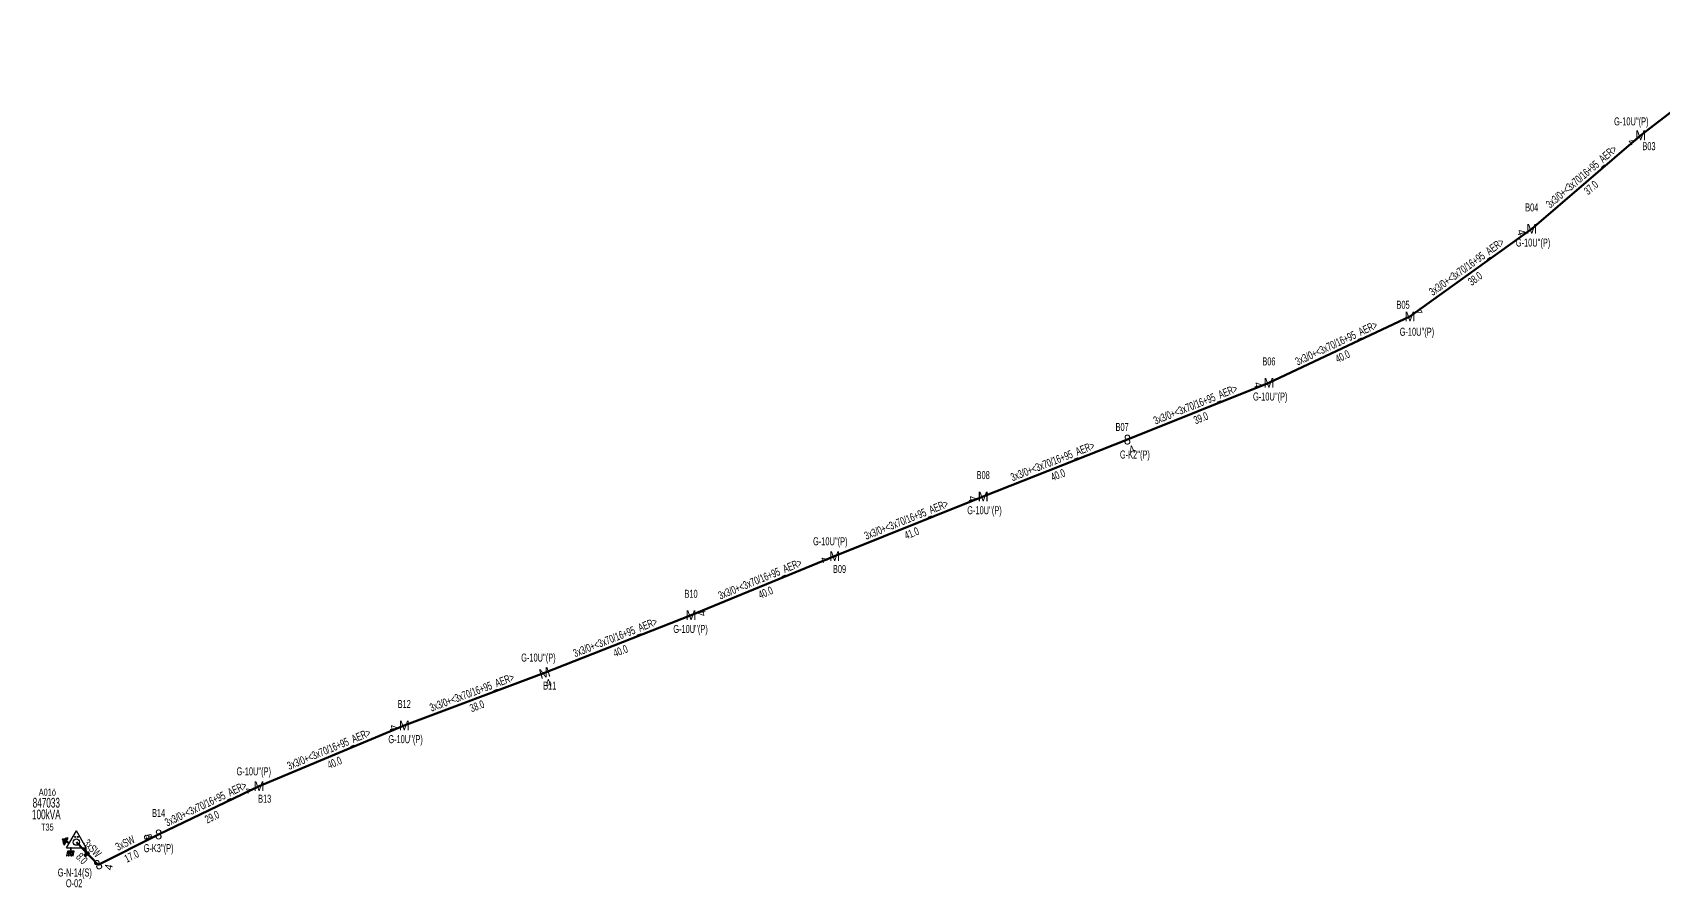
# Model space of a CAD drawing. Header units: millimetres. Extents: x 542876 to 548433, y 4216806 to 4221056.
# Drawn here: x 545640.6 to 546058.5, y 4219832.1 to 4220051 of the extents above; entities that cross this region are included whole.
import ezdxf
from ezdxf.enums import TextEntityAlignment as Align

# ---------------------------------------------------------------- set-up
doc = ezdxf.new("R2010")
doc.units = ezdxf.units.MM
for name, color, linetype, lineweight in [('DIREK_ENH_YENI', 6, 'Continuous', 25), ('DIREK_OG_YENI', 10, 'Continuous', 25), ('HAT_OG_HAVAI_YENI', 1, 'Continuous', 70), ('TRAFO_MEVCUT', 5, 'Continuous', 30), ('TRAFO_TADILAT_BYSK', 5, 'Continuous', 30)]:
    doc.layers.add(name, color=color, linetype=linetype, lineweight=lineweight)
doc.styles.add('Direk', font='B_CAD')
doc.styles.get("Standard").update_dxf_attribs({"font": 'Arial'})

# ---------------------------------------------------------------- blocks, each defined once
blk = doc.blocks.new('MEV_DIREK_OZEL')
h = blk.add_hatch(color=32)
h.paths.add_polyline_path([(-2.12, 1), (-2.34, 1.12), (-3.29, -0.52), (-3.08, -0.65), (-2.65, 0.09), (-1.88, -0.36), (-1.78, -0.19), (-2.55, 0.26)])
h.paths.add_polyline_path([(-3.44, -0.15), (-3.31, -0.22), (-2.59, 1.01), (-2.72, 1.09)])
h.paths.add_polyline_path([(-3.52, 0.32), (-3.39, 0.24), (-3.03, 0.85), (-3.16, 0.92)])
h.paths.add_polyline_path([(-3.56, 0.84), (-3.64, 0.71), (-3.51, 0.63), (-3.43, 0.76)])
h.paths.add_polyline_path([(-1.49, -2.34), (-2.24, -2.34), (-2.5, -3.47), (-2.4, -3.47), (-2.19, -2.54), (-1.89, -2.54), (-2.1, -3.47), (-2, -3.47), (-1.79, -2.54), (-1.49, -2.54), (-1.7, -3.48), (-1.6, -3.48), (-1.39, -2.54), (-1.09, -2.54), (-1.3, -3.48), (-1.2, -3.48), (-0.99, -2.54), (-0.69, -2.55), (-0.9, -3.48), (-0.8, -3.48), (-0.54, -2.35), (-1.29, -2.34), (-1.29, -1.44), (-1.49, -1.44)])
at = {"layer": 'TRAFO_MEVCUT'}
for points in [[(2.4, -1.57), (2.17, -1.92), (2.12, -1.44), (1.99, -1.44), (2.06, -2.32), (2.29, -1.96), (2.35, -2.67), (2.14, -2.67), (2.44, -2.87), (2.45, -2.86), (2.69, -2.49), (2.49, -2.63)], [(2.4, -1.57), (2.17, -1.92), (2.12, -1.44), (1.99, -1.44), (2.06, -2.32), (2.29, -1.96), (2.35, -2.67), (2.14, -2.67), (2.44, -2.87), (2.02, -3.19), (2.24, -3.79), (2.3, -3.74), (2.13, -3.26), (2.3, -3.13), (2.48, -3.6), (2.54, -3.56), (2.36, -3.08), (2.54, -2.94), (2.72, -3.42), (2.78, -3.38), (2.6, -2.9), (2.78, -2.76), (2.95, -3.24), (3.01, -3.2), (2.84, -2.72), (3.01, -2.58), (3.19, -3.06), (3.25, -3.01), (3.03, -2.42), (2.45, -2.86), (2.69, -2.49), (2.49, -2.63)], [(3.01, -2.58), (3.19, -3.06), (3.25, -3.01), (3.03, -2.42), (2.45, -2.86), (2.69, -2.49), (2.49, -2.63), (2.4, -1.57), (2.17, -1.92), (2.12, -1.44), (1.99, -1.44), (2.06, -2.32), (2.29, -1.96), (2.35, -2.67), (2.14, -2.67), (2.44, -2.87), (2.02, -3.19), (2.24, -3.79), (2.3, -3.74), (2.13, -3.26), (2.3, -3.13), (2.48, -3.6), (2.54, -3.56), (2.36, -3.08), (2.54, -2.94), (2.72, -3.42), (2.78, -3.38), (2.6, -2.9), (2.78, -2.76), (2.95, -3.24), (3.01, -3.2), (2.84, -2.72)]]:
    blk.add_hatch(color=32, dxfattribs=at).paths.add_polyline_path(points)
at = {"layer": 'TRAFO_MEVCUT', "linetype": 'Continuous'}
for p, q in [((-2.5, -1.44), (0, 2.89)), ((2.5, -1.44), (0, 2.89)), ((-2.5, -1.44), (2.5, -1.44))]:
    blk.add_line(p, q, dxfattribs=at)
at = {"layer": 'TRAFO_MEVCUT', "color": 32, "flags": 128}
blk.add_lwpolyline([(1.99, -1.44), (2.12, -1.44), (2.17, -1.92), (2.4, -1.57), (2.49, -2.63), (2.69, -2.49), (2.45, -2.86), (3.03, -2.42), (3.25, -3.01), (3.19, -3.06), (3.01, -2.58), (2.84, -2.72), (3.01, -3.2), (2.95, -3.24), (2.78, -2.76), (2.6, -2.9), (2.78, -3.38), (2.72, -3.42), (2.54, -2.94), (2.36, -3.08), (2.54, -3.56), (2.48, -3.6), (2.3, -3.13), (2.13, -3.26), (2.3, -3.74), (2.24, -3.79), (2.02, -3.19), (2.44, -2.87), (2.14, -2.67), (2.35, -2.67), (2.29, -1.96), (2.06, -2.32), (1.99, -1.44)], dxfattribs=at)
at = {"layer": 'TRAFO_MEVCUT', "linetype": 'Continuous'}
for centre, radius in [((0, 0), 0.804), ((-0.34, 1.34), 0.12), ((0.34, 1.34), 0.12)]:
    blk.add_circle(centre, radius, dxfattribs=at)
at = {"layer": 'TRAFO_TADILAT_BYSK', "color": 32, "flags": 128}
for points in [[(-3.51, 0.63), (-3.43, 0.76), (-3.56, 0.84), (-3.64, 0.71), (-3.51, 0.63)], [(-3.39, 0.24), (-3.03, 0.85), (-3.16, 0.92), (-3.52, 0.32), (-3.39, 0.24)], [(-3.31, -0.22), (-2.59, 1.01), (-2.72, 1.09), (-3.44, -0.15), (-3.31, -0.22)], [(-1.78, -0.19), (-2.55, 0.26), (-2.12, 1), (-2.34, 1.12), (-3.29, -0.52), (-3.08, -0.65), (-2.65, 0.09), (-1.88, -0.36), (-1.78, -0.19)], [(-1.29, -1.44), (-1.49, -1.44), (-1.49, -2.34), (-2.24, -2.34), (-2.5, -3.47), (-2.4, -3.47), (-2.19, -2.54), (-1.89, -2.54), (-2.1, -3.47), (-2, -3.47), (-1.79, -2.54), (-1.49, -2.54), (-1.7, -3.48), (-1.6, -3.48), (-1.39, -2.54), (-1.09, -2.54), (-1.3, -3.48), (-1.2, -3.48), (-0.99, -2.54), (-0.69, -2.55), (-0.9, -3.48), (-0.8, -3.48), (-0.54, -2.35), (-1.29, -2.34), (-1.29, -1.44)]]:
    blk.add_lwpolyline(points, dxfattribs=at)

msp = doc.modelspace()

# ---------------------------------------------------------------- linework, layer by layer
at = {"layer": 'HAT_OG_HAVAI_YENI'}
for p, q in [((546086.778133, 4220051.0175), (546052.666875, 4220024.707594)), ((546052.666875, 4220024.707594), (546024.758262, 4220000.742097)), ((546024.758262, 4220000.742097), (545993.54682, 4219978.284915)), ((545993.54682, 4219978.284915), (545957.407052, 4219961.306255)), ((545957.407052, 4219961.306255), (545921.144516, 4219946.767564)), ((545921.144516, 4219946.767564), (545884.192036, 4219932.179468)), ((545884.192036, 4219932.179468), (545846.132038, 4219916.901451)), ((545846.132038, 4219916.901451), (545809.330623, 4219901.765366)), ((545809.330623, 4219901.765366), (545771.810388, 4219886.996658)), ((545771.810388, 4219886.996658), (545735.848358, 4219873.533787)), ((545735.848358, 4219873.533787), (545698.647174, 4219857.979096)), ((545698.647174, 4219857.979096), (545672.90179, 4219845.618378)), ((545657.377, 4219837.882), (545651.824194, 4219843.656812)), ((545672.90179, 4219845.618378), (545657.377, 4219837.882))]:
    msp.add_line(p, q, dxfattribs=at)

# ---------------------------------------------------------------- block references
at = {"layer": 'TRAFO_MEVCUT'}
msp.add_blockref('MEV_DIREK_OZEL', (545651.824194, 4219843.656812), dxfattribs=at)

# ---------------------------------------------------------------- texts
at = {"layer": 'DIREK_ENH_YENI', "style": 'Direk'}
msp.add_text('8', height=2.5, rotation=31.00542, dxfattribs=at).set_placement((545657.377, 4219837.882), align=Align.MIDDLE_CENTER)
at = {"layer": 'DIREK_ENH_YENI', "width": 0.53}
for s, p in [('G-N-14(S)', (545651.427963, 4219835.878165)), ('O-02', (545651.249849, 4219833.122584))]:
    msp.add_text(s, height=2.05, dxfattribs=at).set_placement(p, align=Align.MIDDLE_CENTER)
at = {"layer": 'DIREK_ENH_YENI', "color": 32, "style": 'Direk'}
msp.add_text('4', height=2, rotation=437.163672, dxfattribs=at).set_placement((545660.107024, 4219837.259933), align=Align.MIDDLE_CENTER)
at = {"layer": 'DIREK_OG_YENI', "width": 0.53}
for s, p in [("G-10U''(P)", (546050.264714, 4220028.283264)), ('B03', (546054.795418, 4220021.92923)), ('B04', (546024.758262, 4220006.242097)), ("G-10U''(P)", (546025.095473, 4219997.242097)), ('B05', (545991.790768, 4219981.312501)), ("G-10U''(P)", (545995.339534, 4219974.394193)), ('B06', (545957.407052, 4219966.806255)), ("G-10U''(P)", (545957.744262, 4219957.806255)), ('B07', (545919.798489, 4219949.998386)), ("G-K2''(P)", (545923.072018, 4219942.950441)), ('B08', (545884.192036, 4219937.679468)), ("G-10U''(P)", (545884.529246, 4219928.679468)), ("G-10U''(P)", (545845.012449, 4219920.721578)), ('B09', (545847.379153, 4219913.631175)), ('B10', (545809.330623, 4219907.265366)), ("G-10U''(P)", (545809.203861, 4219898.265366)), ("G-10U''(P)", (545770.226669, 4219890.93238)), ('B11', (545773.116959, 4219883.74968)), ('B12', (545735.848358, 4219879.033787)), ("G-10U''(P)", (545736.185568, 4219870.033787)), ("G-10U''(P)", (545697.28815, 4219861.790214)), ('B13', (545700.070343, 4219854.781505)), ('B14', (545672.90179, 4219851.118378)), ("G-K3''(P)", (545672.90179, 4219842.118378))]:
    msp.add_text(s, height=2.05, dxfattribs=at).set_placement(p, align=Align.MIDDLE_CENTER)
at = {"layer": 'DIREK_OG_YENI', "color": 32, "style": 'Direk'}
for s, rotation, p in [('4', 307.273311, (546050.438759, 4220023.011864)), ('4', 287.867841, (546022.093315, 4219999.882994)), ('4', 480.237174, (545995.965875, 4219979.69494)), ('4', 280.923634, (545954.657786, 4219960.775654)), ('4', 384.167578, (545922.290855, 4219944.212978)), ('4', 280.93574, (545881.442882, 4219931.648286)), ('4', 289.34577, (545843.490135, 4219915.9739)), ('4', 460.141359, (545812.086876, 4219902.258382)), ('4', 381.221864, (545772.823933, 4219884.386538)), ('4', 281.345478, (545733.103073, 4219872.982959)), ('4', 292.636136, (545696.062865, 4219856.901439)), ('5', 282.823158, (545670.171622, 4219844.996938)), ('4', 283.244094, (545670.176261, 4219844.976897))]:
    msp.add_text(s, height=2, rotation=rotation, dxfattribs=at).set_placement(p, align=Align.MIDDLE_CENTER)
at = {"layer": 'DIREK_OG_YENI', "style": 'Direk'}
for s, p in [('M', (546052.666875, 4220024.707594)), ('M', (546024.758262, 4220000.742097)), ('M', (545993.54682, 4219978.284915)), ('M', (545957.407052, 4219961.306255)), ('8', (545921.144516, 4219946.767564)), ('M', (545884.192036, 4219932.179468)), ('M', (545846.132038, 4219916.901451)), ('M', (545809.330623, 4219901.765366)), ('M', (545735.848358, 4219873.533787)), ('M', (545698.647174, 4219857.979096)), ('8', (545672.90179, 4219845.618378))]:
    msp.add_text(s, height=2.5, dxfattribs=at).set_placement(p, align=Align.MIDDLE_CENTER)
msp.add_text('M', height=2.5, rotation=17.361139, dxfattribs=at).set_placement((545771.810388, 4219886.996658), align=Align.MIDDLE_CENTER)
at = {"layer": 'HAT_OG_HAVAI_YENI', "lineweight": 30, "width": 0.53}
for s, rotation, p in [('3x3/0+<3x70/16+95_AER>', 400.653125, (546038.158812, 4220013.369713, 273012.379131)), ('3x3/0+<3x70/16+95_AER>', 395.73568, (546008.656101, 4219990.203468, 272996.77341)), ('3x3/0+<3x70/16+95_AER>', 385.164394, (545975.115502, 4219970.564913, 272978.703526)), ('3x3/0+<3x70/16+95_AER>', 381.847266, (545938.95947, 4219954.825861, 272960.572258)), ('3x3/0+<3x70/16+95_AER>', 381.543109, (545902.356155, 4219940.264136, 272942.096018)), ('3x3/0+<3x70/16+95_AER>', 381.871478, (545864.84539, 4219925.329278, 272923.066019)), ('3x3/0+<3x70/16+95_AER>', 382.356917, (545827.408011, 4219910.119516, 272904.665311)), ('3x3/0+<3x70/16+95_AER>', 381.485581, (545790.259178, 4219895.171945, 272885.905194)), ('3x3/0+<3x70/16+95_AER>', 380.524066, (545753.531362, 4219881.061269, 272867.924179)), ('3x3/0+<3x70/16+95_AER>', 382.690953, (545716.91987, 4219866.540651, 272849.323587)), ('3x3/0+<3x70/16+95_AER>', 385.646313, (545685.406589, 4219852.564998, 272836.450895)), ('3xSW', 313.877225, (545655.213299, 4219841.358554, 272825.912097)), ('3xSW', 386.488185, (545664.760284, 4219842.510961, 272828.6885))]:
    msp.add_text(s, height=2.05, rotation=rotation, dxfattribs=at).set_placement(p, align=Align.CENTER)
for s, rotation, p in [('37.0', 400.653125, (546039.266325, 4220012.079978, 273012.379131)), ('38.0', 395.73568, (546009.648981, 4219988.823544, 272996.77341)), ('40.0', 385.164394, (545975.83837, 4219969.026257, 272978.703526)), ('39.0', 381.847266, (545939.592098, 4219953.247957, 272960.572258)), ('40.0', 381.543109, (545902.980397, 4219938.682896, 272942.096018)), ('41.0', 381.871478, (545865.478684, 4219923.751641, 272923.066019)), ('40.0', 382.356917, (545828.054649, 4219908.547301, 272904.665311)), ('40.0', 381.485581, (545790.881832, 4219893.590079, 272885.905194)), ('38.0', 380.524066, (545754.127383, 4219879.469177, 272867.924179)), ('40.0', 382.690953, (545717.575662, 4219864.972233, 272849.323587)), ('29.0', 385.646313, (545686.142374, 4219851.032476, 272836.450895)), ('8.0', 313.877225, (545653.987894, 4219840.180258, 272825.912097)), ('17.0', 386.488185, (545665.518506, 4219840.989416, 272828.6885))]:
    msp.add_text(s, height=2.05, rotation=rotation, dxfattribs=at).set_placement(p, align=Align.TOP_CENTER)
at = {"layer": 'TRAFO_MEVCUT', "width": 0.6}
for s, height, p in [('A01ö', 1.8, (545644.389447, 4219855.55107)), ('100kVA', 2.5, (545644.125149, 4219849.501264)), ('847033', 2.5, (545644.125149, 4219852.501264))]:
    msp.add_text(s, height=height, dxfattribs=at).set_placement(p, align=Align.CENTER)
msp.add_text('T35', height=1.8, dxfattribs=at).set_placement((545644.389447, 4219848.408972), align=Align.TOP_CENTER)

doc.saveas('drawing.dxf')
